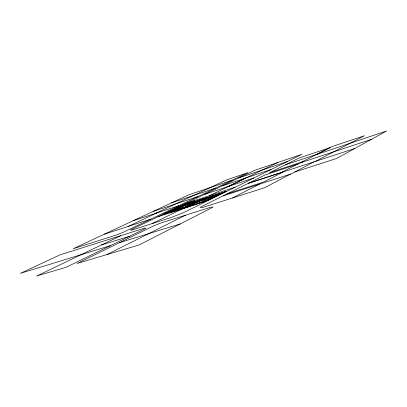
<?xml version="1.0" encoding="UTF-8"?>
<svg xmlns="http://www.w3.org/2000/svg" width="407" height="407" viewBox="0 0 407 407"><rect width="100%" height="100%" fill="white"/><g stroke="black" fill="none" stroke-linecap="round" stroke-linejoin="round"><path stroke-width="0.61" d="M316.208 154.655L386.65 130.973L336.574 158.481L294.663 172.034M314.087 161.803L291.081 173.921L223.107 195.859M290.522 174.104L264.514 187.78L202.106 207.662L200.01 207.367L264.921 175.035L297.42 164.225L302.986 161.961L371.265 139.428M315.445 161.36L364.504 135.714L332.148 146.54L301.816 161.986L269.475 172.766L298.804 158.16L330.265 147.502L316.778 154.37L285.429 164.82M232.412 198.006L259.595 184.086M280.738 172.721L297.42 164.225M106.939 254.568L185.444 215.232L211.528 206.99L213.024 207.163L139.092 244.958L77.091 263.487L153.668 225.88L161.421 222.822L185.444 215.232M208.267 200.463L302.075 154.248L254.441 170.421L130.596 229.904L131.079 230.286L171.103 217.536L183.638 212.596L208.267 200.463L157.865 216.804M227.615 186.727L246.006 177.92M228.505 186.431L230.962 185.236L230.047 185.541M196.138 204.166L200.244 202.162L211.762 198.418M213.7 195.589L210.989 196.917L222.395 193.183M151.999 223.621L182.377 208.862M209.605 195.619L277.884 162.459M181.079 209.056L185.231 207.046L174.354 210.582M198.86 200.453L196.113 201.78L185.322 205.311M120.731 235.684L36.666 276.027L66.244 267.221L145.742 228.378L145.07 227.991L59.951 254.894L20.35 273.362L110.302 245.696M194.617 200.554L171.026 211.879L162.134 214.769L185.882 203.424M155.85 213.248L226.317 179.996L248.016 172.604L123.525 232.153L116.387 234.966L73.153 248.738L188.69 194.846L232.224 180.159M128.001 226.511L156.619 212.993M287.154 161.599L238.767 177.945M171.489 202.869L215.7 188.059M222.232 185.892L271.108 169.505M153.103 211.442L197.98 196.535M204.492 194.409L253.826 178.017M133.394 220.64L178.917 205.657M185.373 203.592L235.165 187.215M354.767 148.489L248.158 183.384L283.643 171.769L263.512 182.077L227.198 193.824M182.616 204.986L191.371 202.111M179.304 206.568L188.085 203.688M188.095 203.978L225.076 191.865M175.956 208.165L184.758 205.286M195.553 201.75L204.746 198.743M172.568 209.783L181.39 206.904M192.216 203.363L201.429 200.351M220.462 194.134L206.135 198.814L202.121 200.773L216.493 196.088M169.134 211.426L177.981 208.537M188.833 205.001L198.077 201.984M165.654 213.085L174.527 210.195M185.404 206.654L194.673 203.637M181.934 208.333L191.229 205.311M104.385 234.167L150.732 219.139M101.282 245.019L129.665 236.238M119.5 242.664L180.209 223.936M301.816 161.986L302.986 161.961M226.231 191.295L207.697 200.417L170.167 212.596L189.286 203.403L226.231 191.295M208.018 197.151L187.739 207.01L178.419 210.032L198.85 200.158L208.018 197.151"/></g></svg>
